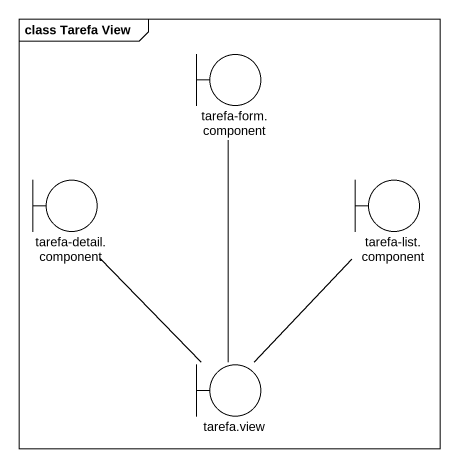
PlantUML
@startuml
mainframe class Tarefa View
boundary "tarefa-form.component" as tarefa_form_component
boundary "tarefa-detail.component" as tarefa_detail_component
boundary "tarefa-list.component" as tarefa_list_component
boundary "tarefa.view" as tarefa_view
tarefa_view -up- tarefa_form_component
tarefa_view -up- tarefa_detail_component
tarefa_view -up- tarefa_list_component
@enduml
